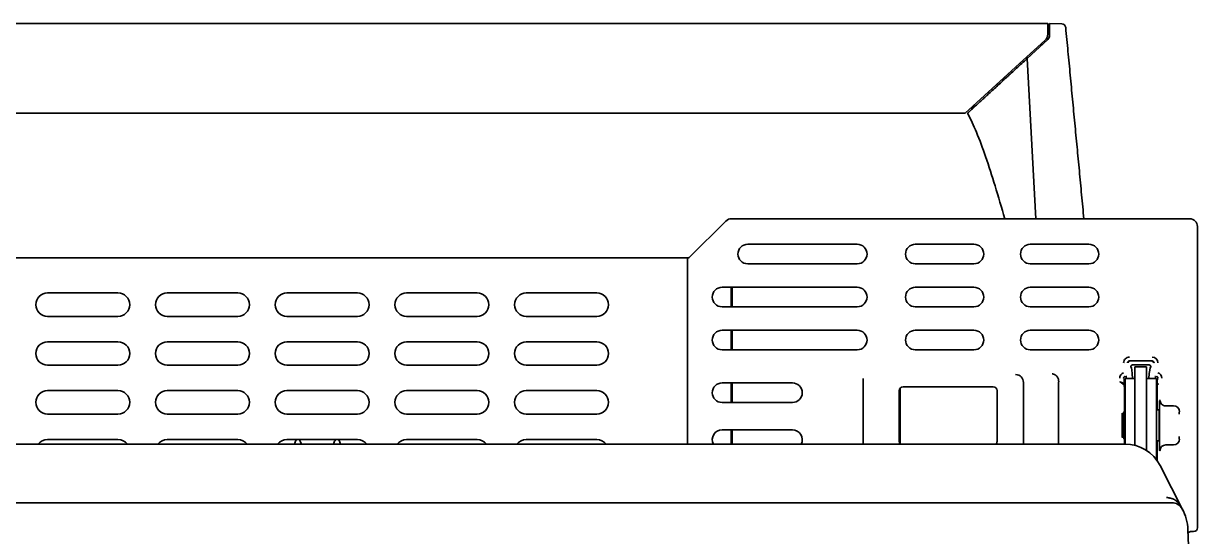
# Model space of a CAD drawing. Header units: millimetres. Extents: x -36 to 4467, y 2 to 3322.
# Drawn here: x 2793.1 to 3093.3, y 3187.6 to 3318.9 of the extents above; entities that cross this region are included whole.
import ezdxf

# ---------------------------------------------------------------- set-up
doc = ezdxf.new("R2010")
doc.units = ezdxf.units.MM
doc.layers.add('1', color=7, linetype='Continuous', true_color=0xffffff)

msp = doc.modelspace()

# ---------------------------------------------------------------- linework, layer by layer
at = {"layer": '1', "color": 7, "linetype": 'Continuous', "lineweight": 35}
for p, q in [((2531.57, 3318.94), (3054.97, 3318.94)), ((3054.97, 3318.94), (3054.97, 3316.14)), ((3054.97, 3317.74), (3055.47, 3317.74)), ((3055.47, 3318.94), (3058.54, 3318.83)), ((3055.47, 3315.95), (3055.47, 3318.94)), ((3058.54, 3318.83), (3058.61, 3318.83)), ((3049.59, 3310.33), (3054.32, 3314.66)), ((3049.69, 3309.94), (3054.99, 3314.81)), ((3054.97, 3316.24), (3055.47, 3316.24)), ((3055.47, 3315.95), (3055.47, 3315.92)), ((3053.1, 3313.54), (3053.6, 3313.54)), ((3048.72, 3309.52), (3033.89, 3295.94)), ((3048.72, 3309.52), (3049.59, 3310.33)), ((3051.97, 3268.94), (3049.69, 3309.94)), ((2552.66, 3295.94), (3033.89, 3295.94)), ((3035.42, 3297.34), (3035.99, 3297.34)), ((2974.1, 3268.94), (3091.27, 3268.94)), ((2974.1, 3268.94), (2974.12, 3268.89)), ((2972.68, 3268.35), (2963.42, 3259.08)), ((3093.27, 3189.84), (3093.27, 3266.94)), ((3093.27, 3190.94), (3093.27, 3266.94)), ((2978.27, 3262.39), (3006.27, 3262.39)), ((3021.12, 3262.39), (3036.12, 3262.39)), ((3050.52, 3262.39), (3065.52, 3262.39)), ((2623.69, 3258.94), (2962.86, 3258.94)), ((2962.86, 3258.94), (2962.86, 3256.94)), ((2962.86, 3256.94), (2962.86, 3211.24)), ((2962.87, 3258.69), (2962.87, 3255.81)), ((3006.27, 3257.39), (2978.27, 3257.39)), ((3036.12, 3257.39), (3021.12, 3257.39)), ((3065.52, 3257.39), (3050.52, 3257.39)), ((2962.87, 3255.81), (2962.87, 3211.24)), ((2971.72, 3251.39), (3006.27, 3251.39)), ((2974.01, 3246.39), (2974.01, 3251.39)), ((2974.3, 3246.39), (2974.3, 3251.39)), ((3021.12, 3251.39), (3036.12, 3251.39)), ((3050.52, 3251.39), (3065.52, 3251.39)), ((2817.27, 3249.94), (2799.27, 3249.94)), ((2847.87, 3249.94), (2829.87, 3249.94)), ((2878.47, 3249.94), (2860.47, 3249.94)), ((2909.07, 3249.94), (2891.07, 3249.94)), ((2939.67, 3249.94), (2921.67, 3249.94)), ((3006.27, 3246.39), (2971.72, 3246.39)), ((3036.12, 3246.39), (3021.12, 3246.39)), ((3065.52, 3246.39), (3050.52, 3246.39)), ((2799.27, 3243.94), (2817.27, 3243.94)), ((2829.87, 3243.94), (2847.87, 3243.94)), ((2860.47, 3243.94), (2878.47, 3243.94)), ((2891.07, 3243.94), (2909.07, 3243.94)), ((2921.67, 3243.94), (2939.67, 3243.94)), ((2971.72, 3240.39), (3006.27, 3240.39)), ((2974.01, 3235.39), (2974.01, 3240.39)), ((2974.3, 3235.39), (2974.3, 3240.39)), ((3021.12, 3240.39), (3036.12, 3240.39)), ((3050.52, 3240.39), (3065.52, 3240.39)), ((2817.27, 3237.44), (2799.27, 3237.44)), ((2847.87, 3237.44), (2829.87, 3237.44)), ((2878.47, 3237.44), (2860.47, 3237.44)), ((2909.07, 3237.44), (2891.07, 3237.44)), ((2939.67, 3237.44), (2921.67, 3237.44)), ((3006.27, 3235.39), (2971.72, 3235.39)), ((3036.12, 3235.39), (3021.12, 3235.39)), ((3065.52, 3235.39), (3050.52, 3235.39)), ((2799.27, 3231.44), (2817.27, 3231.44)), ((2829.87, 3231.44), (2847.87, 3231.44)), ((2860.47, 3231.44), (2878.47, 3231.44)), ((2891.07, 3231.44), (2909.07, 3231.44)), ((2921.67, 3231.44), (2939.67, 3231.44)), ((3081.66, 3232.54), (3075.88, 3232.54)), ((3076.72, 3231.54), (3080.82, 3231.54)), ((3077.27, 3231.04), (3077.27, 3210.92)), ((3080.27, 3231.04), (3077.27, 3231.04)), ((3080.27, 3231.04), (3080.27, 3210.92)), ((2971.72, 3226.89), (2989.72, 3226.89)), ((2974.01, 3221.89), (2974.01, 3226.89)), ((2974.3, 3221.89), (2974.3, 3226.89)), ((3007.77, 3211.24), (3007.77, 3228.07)), ((3048.77, 3211.24), (3048.77, 3227.07)), ((3057.77, 3211.24), (3057.77, 3227.07)), ((3074.77, 3228.04), (3074.77, 3211.24)), ((3077.27, 3228.04), (3074.77, 3228.04)), ((3075.22, 3228.54), (3074.98, 3228.54)), ((3082.77, 3228.04), (3080.27, 3228.04)), ((3082.56, 3228.54), (3082.32, 3228.54)), ((3082.77, 3228.04), (3082.77, 3207.25)), ((2817.27, 3224.94), (2799.27, 3224.94)), ((2847.87, 3224.94), (2829.87, 3224.94)), ((2878.47, 3224.94), (2860.47, 3224.94)), ((2909.07, 3224.94), (2891.07, 3224.94)), ((2939.67, 3224.94), (2921.67, 3224.94)), ((3017.02, 3211.94), (3017.02, 3224.94)), ((3017.27, 3225.6), (3017.27, 3211.28)), ((3018.02, 3225.94), (3041.02, 3225.94)), ((3042.02, 3224.94), (3042.02, 3211.94)), ((2989.72, 3221.89), (2971.72, 3221.89)), ((3085.1, 3221.04), (3085.16, 3221.04)), ((3085.16, 3221.04), (3087.16, 3221.04)), ((2799.27, 3218.94), (2817.27, 3218.94)), ((2829.87, 3218.94), (2847.87, 3218.94)), ((2860.47, 3218.94), (2878.47, 3218.94)), ((2891.07, 3218.94), (2909.07, 3218.94)), ((2921.67, 3218.94), (2939.67, 3218.94)), ((3074.44, 3219.04), (3074.02, 3219.04)), ((3074.77, 3219.82), (3074.44, 3219.49)), ((3074.44, 3219.49), (3074.44, 3219.06)), ((3074.44, 3219.06), (3074.44, 3212.59)), ((3083.53, 3219.99), (3082.77, 3219.99)), ((2971.72, 3214.89), (2989.72, 3214.89)), ((2974.01, 3211.24), (2974.01, 3214.89)), ((2974.3, 3211.24), (2974.3, 3214.89)), ((2817.27, 3212.44), (2799.27, 3212.44)), ((2847.87, 3212.44), (2829.87, 3212.44)), ((2878.47, 3212.44), (2860.47, 3212.44)), ((2862.66, 3212.01), (2862.38, 3211.24)), ((2864.16, 3211.24), (2863.88, 3212.01)), ((2872.66, 3212.01), (2872.38, 3211.24)), ((2874.16, 3211.24), (2873.88, 3212.01)), ((2909.07, 3212.44), (2891.07, 3212.44)), ((2939.67, 3212.44), (2921.67, 3212.44)), ((3074.02, 3213.04), (3074.44, 3213.04)), ((3074.44, 3212.59), (3074.77, 3212.26)), ((3082.77, 3212.09), (3083.53, 3212.09)), ((2511.42, 3211.24), (3074.78, 3211.24)), ((3080.27, 3210.92), (3080.27, 3209.6)), ((3085.16, 3211.04), (3085.1, 3211.04)), ((3087.16, 3211.04), (3085.16, 3211.04)), ((3083.69, 3205.78), (3089.52, 3194.34)), ((2499.49, 3196.24), (3086.71, 3196.24)), ((3090.82, 3189.32), (3091.1, 3181.24)), ((3090.85, 3188.42), (3091.13, 3188.69)), ((3092.27, 3188.84), (3091.48, 3188.84))]:
    msp.add_line(p, q, dxfattribs=at)
for centre, radius, start, end in [((3058.57, 3317.83), 1, 5.4124, 88), ((3052.97, 3316.14), 2, 312.5, 354.2602), ((3053.97, 3315.92), 1.5, 312.6146, 0), ((2978.27, 3259.89), 2.5, 90, 270), ((3006.27, 3259.89), 2.5, 270, 90), ((3021.12, 3259.89), 2.5, 90, 270), ((3036.12, 3259.89), 2.5, 270, 90), ((3050.52, 3259.89), 2.5, 90, 270), ((3065.52, 3259.89), 2.5, 270, 90), ((2971.72, 3248.89), 2.5, 90, 270), ((3006.27, 3248.89), 2.5, 270, 90), ((3021.12, 3248.89), 2.5, 90, 270), ((3036.12, 3248.89), 2.5, 270, 90), ((3050.52, 3248.89), 2.5, 90, 270), ((3065.52, 3248.89), 2.5, 270, 90), ((2799.27, 3246.94), 3, 90, 270), ((2817.27, 3246.94), 3, 270, 90), ((2829.87, 3246.94), 3, 90, 270), ((2847.87, 3246.94), 3, 270, 90), ((2860.47, 3246.94), 3, 90, 270), ((2878.47, 3246.94), 3, 270, 90), ((2891.07, 3246.94), 3, 90, 270), ((2909.07, 3246.94), 3, 270, 90), ((2921.67, 3246.94), 3, 90, 270), ((2939.67, 3246.94), 3, 270, 90), ((2971.72, 3237.89), 2.5, 90, 270), ((3006.27, 3237.89), 2.5, 270, 90), ((3021.12, 3237.89), 2.5, 90, 270), ((3036.12, 3237.89), 2.5, 270, 90), ((3050.52, 3237.89), 2.5, 90, 270), ((3065.52, 3237.89), 2.5, 270, 90), ((2799.27, 3234.44), 3, 90, 270), ((2817.27, 3234.44), 3, 270, 90), ((2829.87, 3234.44), 3, 90, 270), ((2847.87, 3234.44), 3, 270, 90), ((2860.47, 3234.44), 3, 90, 270), ((2878.47, 3234.44), 3, 270, 90), ((2891.07, 3234.44), 3, 90, 270), ((2909.07, 3234.44), 3, 270, 90), ((2921.67, 3234.44), 3, 90, 270), ((2939.67, 3234.44), 3, 270, 90), ((3075.88, 3232.04), 1.5, 89.956, 179.9654), ((3081.66, 3232.04), 1.5, 0.044, 90.0346), ((2971.72, 3224.39), 2.5, 90, 270), ((2989.72, 3224.39), 2.5, 270, 90), ((3074.88, 3228.12), 1.5, 109.49, 180.0027), ((3082.66, 3228.12), 1.5, 359.9968, 70.5105), ((2799.27, 3221.94), 3, 90, 270), ((2817.27, 3221.94), 3, 270, 90), ((2829.87, 3221.94), 3, 90, 270), ((2847.87, 3221.94), 3, 270, 90), ((2860.47, 3221.94), 3, 90, 270), ((2878.47, 3221.94), 3, 270, 90), ((2891.07, 3221.94), 3, 90, 270), ((2909.07, 3221.94), 3, 270, 90), ((2921.67, 3221.94), 3, 90, 270), ((2939.67, 3221.94), 3, 270, 90), ((2971.72, 3212.39), 2.5, 90, 207.3853), ((2989.72, 3212.39), 2.5, 332.6147, 90), ((2799.27, 3209.44), 3, 90, 143.1309), ((2817.27, 3209.44), 3, 36.8691, 90), ((2829.87, 3209.44), 3, 90, 143.1309), ((2847.87, 3209.44), 3, 36.8691, 90), ((2860.47, 3209.44), 3, 90, 143.1309), ((2863.27, 3211.79), 0.65, 20, 160), ((2873.27, 3211.79), 0.65, 20, 160), ((2878.47, 3209.44), 3, 36.8691, 90), ((2891.07, 3209.44), 3, 90, 143.1309), ((2909.07, 3209.44), 3, 36.8691, 90), ((2921.67, 3209.44), 3, 90, 143.1309), ((2939.67, 3209.44), 3, 36.8691, 90), ((3074.78, 3201.24), 10, 27, 90), ((3086.71, 3193.24), 3, 28.8432, 90), ((3078.83, 3188.9), 12, 2, 28.8432)]:
    msp.add_arc(centre, radius, start, end, dxfattribs=at)
for centre, major_axis, ratio, start_param, end_param in [((-17641.17, 3390.63), (21394.66, -78.77), 0.000794, 6.02592, 6.026015), ((3054.66, 3314.51), (1990.42, 14.28), 0.004966, 4.706636, 4.706913), ((3040.53, 3314.32), (2351.66, 5.3), 0.004113, 4.713605, 4.713837), ((3054.66, 3314.51), (1990.46, -4.34), 0.008449, 4.702956, 4.703246), ((2974.1, 3266.94), (0.77, -1.85), 0.999822, 2.748957, 3.534229), ((3091.27, 3266.94), (-1.41, -1.41), 0.999695, 2.356347, 3.926839), ((2963.06, 3259.44), (-0.5, 0), 0.999695, 1.652564, 2.356347), ((3076.22, 3216.04), (0, 15), 0.052408, 5.639652, 6.256376), ((3081.32, 3216.04), (0, 15), 0.052408, 0.027337, 0.643534), ((3046.77, 3227.03), (0, 2), 1, 4.712389, 6.283185), ((3074.13, 3226.79), (0, -0.25), 0.999962, 0.339864, 1.570823), ((3074.52, 3216.04), (0, 12), 0.008727, 5.019774, 6.283185), ((3074.52, 3216.04), (0, 10.75), 0.008727, 5.055773, 6.28311), ((3075.02, 3216.04), (0, 12.5), 0.008378, 5.999362, 6.283185), ((3082.52, 3216.04), (0, 12.5), 0.008378, 0, 0.283823), ((3083.02, 3216.04), (0, 12), 0.008727, 0, 1.235382), ((3083.02, 3216.04), (0, -10.75), 0.008727, 3.141593, 4.336165), ((3018.02, 3224.94), (-0.708, 0.708), 0.998783, 5.498396, 7.067974), ((3041.02, 3224.94), (0.708, 0.708), 0.998783, 5.498396, 7.067974), ((3083.6, 3219.04), (0, 3.5), 0.008727, 0.371174, 1.892085), ((3085.16, 3222.54), (0, 1.5), 0.999987, 1.570796, 3.141593), ((3087.16, 3219.54), (1.5, 0), 0.999911, 0, 1.570796), ((3093.25, 3221.87), (0.005, 1), 0.017455, 4.71248, 5.281455), ((3074.02, 3216.04), (0, 3.1), 0.008727, 6.02852, 9.679443), ((3083.52, 3216.04), (0, 4.1), 0.008727, 4.712389, 9.695584), ((3083.52, 3216.04), (0, 4.1), 0.008727, 6.012379, 10.995574), ((3088.6, 3219.04), (0, 0.5), 0.008727, 0.705009, 1.892085), ((3018.02, 3211.94), (-0.708, -0.708), 0.998783, 5.498396, 6.272836), ((3041.02, 3211.94), (0.708, -0.708), 0.998783, 0.010349, 0.784789), ((3074.52, 3216.04), (0, 10.75), 0.008727, 4.249543, 4.369024), ((3074.52, 3216.04), (0, 12), 0.008727, 4.300889, 4.405004), ((3083.02, 3216.04), (0, 12), 0.008727, 1.90621, 2.422904), ((3083.02, 3216.04), (0, -10.75), 0.008727, 5.088594, 5.714565), ((3083.6, 3213.04), (0, 3.5), 0.008727, 1.249508, 3.141593), ((3087.16, 3212.54), (1.5, 0), 0.999911, 4.712389, 6.283185), ((3088.6, 3213.04), (0, 0.5), 0.008727, 1.249508, 3.141593), ((3085.16, 3209.54), (0, 1.5), 0.999987, 0, 1.570796), ((3091.48, 3188.34), (0.191, -0.462), 0.999822, 2.748957, 3.534229), ((3092.27, 3189.84), (0.707, -0.707), 0.999695, 5.497939, 7.068431)]:
    msp.add_ellipse(centre, major_axis=major_axis, ratio=ratio, start_param=start_param, end_param=end_param, dxfattribs=at)
for points, degree in [([(3064.22, 3268.94), (3059.57, 3317.92)], 1), ([(3054.96, 3315.94), (3054.97, 3316), (3054.97, 3316.07), (3054.97, 3316.14)], 3), ([(3075.88, 3232.54), (3075.87, 3232.54), (3075.84, 3232.54), (3075.81, 3232.53), (3075.77, 3232.52), (3075.73, 3232.51), (3075.69, 3232.5), (3075.66, 3232.48), (3075.62, 3232.47), (3075.59, 3232.44), (3075.56, 3232.42), (3075.53, 3232.39), (3075.5, 3232.36), (3075.48, 3232.33), (3075.46, 3232.3), (3075.44, 3232.27), (3075.42, 3232.23), (3075.41, 3232.19), (3075.39, 3232.16), (3075.39, 3232.12), (3075.38, 3232.08), (3075.38, 3232.05), (3075.38, 3232.04)], 3), ([(3075.69, 3232.5), (3075.78, 3232.54), (3075.88, 3232.55)], 2), ([(3081.66, 3232.55), (3081.76, 3232.54), (3081.85, 3232.5)], 2), ([(3082.16, 3232.04), (3082.16, 3232.05), (3082.16, 3232.08), (3082.16, 3232.12), (3082.15, 3232.15), (3082.14, 3232.19), (3082.13, 3232.23), (3082.11, 3232.26), (3082.09, 3232.3), (3082.07, 3232.33), (3082.04, 3232.36), (3082.02, 3232.39), (3081.99, 3232.42), (3081.96, 3232.44), (3081.93, 3232.46), (3081.89, 3232.48), (3081.86, 3232.5), (3081.82, 3232.51), (3081.78, 3232.52), (3081.74, 3232.53), (3081.7, 3232.54), (3081.67, 3232.54), (3081.66, 3232.54)], 3), ([(3074.72, 3228.6), (3074.7, 3228.59), (3074.68, 3228.58), (3074.65, 3228.56), (3074.61, 3228.55), (3074.58, 3228.52), (3074.55, 3228.5), (3074.52, 3228.47), (3074.5, 3228.44), (3074.47, 3228.41), (3074.45, 3228.38), (3074.44, 3228.35), (3074.42, 3228.31), (3074.41, 3228.28), (3074.4, 3228.24), (3074.39, 3228.2), (3074.38, 3228.16), (3074.38, 3228.14), (3074.38, 3228.12)], 3), ([(3083.16, 3228.12), (3083.16, 3228.14), (3083.16, 3228.16), (3083.16, 3228.2), (3083.15, 3228.24), (3083.14, 3228.28), (3083.13, 3228.31), (3083.11, 3228.35), (3083.09, 3228.38), (3083.07, 3228.41), (3083.05, 3228.44), (3083.02, 3228.47), (3083, 3228.5), (3082.97, 3228.52), (3082.93, 3228.54), (3082.9, 3228.56), (3082.87, 3228.58), (3082.84, 3228.59), (3082.83, 3228.6)], 3)]:
    msp.add_open_spline(points, degree=degree, dxfattribs=at)
for points, knots in [([(3034.47, 3295.94), (3034.47, 3295.94), (3034.49, 3295.95), (3034.56, 3296.02), (3034.64, 3296.09), (3034.72, 3296.16), (3034.76, 3296.2), (3034.8, 3296.24), (3034.83, 3296.27), (3034.85, 3296.28), (3034.93, 3296.36), (3035, 3296.42), (3035.16, 3296.57), (3035.25, 3296.65), (3035.52, 3296.91), (3035.74, 3297.1), (3036, 3297.35), (3036.03, 3297.37), (3036.09, 3297.43), (3036.13, 3297.46), (3036.22, 3297.54), (3036.28, 3297.6), (3036.48, 3297.78), (3036.61, 3297.9), (3037.03, 3298.29), (3037.32, 3298.56), (3037.94, 3299.13), (3038.27, 3299.43), (3038.78, 3299.9), (3038.96, 3300.06), (3039.18, 3300.27), (3039.22, 3300.31), (3039.31, 3300.39), (3039.45, 3300.51), (3039.58, 3300.64), (3040.04, 3301.06), (3040.41, 3301.4), (3041.18, 3302.11), (3041.57, 3302.46), (3042.36, 3303.19), (3042.76, 3303.57), (3043.58, 3304.32), (3044, 3304.71), (3044.53, 3305.19), (3044.64, 3305.29), (3044.85, 3305.49), (3044.96, 3305.59), (3045.28, 3305.88), (3045.5, 3306.08), (3046.15, 3306.68), (3046.58, 3307.08), (3047.46, 3307.89), (3047.9, 3308.29), (3048.79, 3309.11), (3049.24, 3309.52), (3049.69, 3309.94)], [0, 0, 0, 0, 0.030796, 0.06206, 0.093325, 0.093325, 0.108957, 0.116773, 0.116773, 0.12459, 0.12459, 0.155854, 0.155854, 0.187119, 0.187119, 0.249648, 0.249648, 0.257464, 0.257464, 0.265281, 0.265281, 0.280913, 0.280913, 0.312178, 0.312178, 0.374707, 0.374707, 0.437236, 0.437236, 0.468501, 0.468501, 0.476317, 0.476317, 0.484133, 0.499766, 0.499766, 0.562295, 0.562295, 0.624824, 0.624824, 0.687353, 0.687353, 0.749883, 0.749883, 0.765515, 0.765515, 0.781147, 0.781147, 0.812412, 0.812412, 0.874941, 0.874941, 0.937471, 0.937471, 1, 1, 1, 1]), ([(3034.47, 3295.94), (3035.29, 3294.36), (3037.01, 3290.74), (3039.25, 3284.51), (3041.63, 3277.1), (3043.19, 3271.77), (3043.97, 3268.94)], [0, 0, 0, 0, 0.185538, 0.419052, 0.692702, 1, 1, 1, 1]), ([(2962.87, 3258.69), (2962.87, 3258.71), (2962.87, 3258.72), (2962.88, 3258.74), (2962.88, 3258.75), (2962.88, 3258.77), (2962.89, 3258.77), (2962.9, 3258.8), (2962.9, 3258.81), (2962.91, 3258.83), (2962.92, 3258.84), (2962.93, 3258.85), (2962.93, 3258.85), (2962.95, 3258.87), (2962.96, 3258.88), (2962.99, 3258.9), (2963, 3258.91), (2963.03, 3258.92), (2963.04, 3258.93), (2963.06, 3258.93), (2963.07, 3258.94), (2963.09, 3258.94), (2963.09, 3258.94), (2963.1, 3258.94)], [0, 0, 0, 0, 0.125, 0.125, 0.1875, 0.1875, 0.25, 0.25, 0.375, 0.375, 0.4375, 0.4375, 0.5, 0.5, 0.625, 0.625, 0.75, 0.75, 0.875, 0.875, 0.9375, 0.9375, 1, 1, 1, 1]), ([(3075.54, 3232.04), (3075.54, 3232.06), (3075.54, 3232.09), (3075.55, 3232.14), (3075.57, 3232.19), (3075.58, 3232.24), (3075.61, 3232.29), (3075.64, 3232.33), (3075.67, 3232.37), (3075.71, 3232.41), (3075.75, 3232.44), (3075.79, 3232.47), (3075.84, 3232.5), (3075.89, 3232.51), (3075.94, 3232.53), (3075.99, 3232.54), (3076.02, 3232.54), (3076.04, 3232.54), (3076.04, 3232.54), (3076.04, 3232.54)], [0, 0, 0, 0, 0.066581, 0.133162, 0.199743, 0.266325, 0.332906, 0.399487, 0.466068, 0.532649, 0.59923, 0.665812, 0.732393, 0.798974, 0.865555, 0.932136, 0.998717, 0.998717, 1, 1, 1, 1]), ([(3076.22, 3231.04), (3076.22, 3231.04), (3076.22, 3231.05), (3076.22, 3231.05), (3076.22, 3231.06), (3076.22, 3231.07), (3076.23, 3231.1), (3076.23, 3231.14), (3076.24, 3231.17), (3076.25, 3231.19), (3076.25, 3231.2), (3076.25, 3231.21), (3076.26, 3231.22), (3076.27, 3231.26), (3076.29, 3231.29), (3076.32, 3231.33), (3076.33, 3231.34), (3076.34, 3231.36), (3076.35, 3231.37), (3076.36, 3231.38), (3076.36, 3231.39), (3076.39, 3231.41), (3076.42, 3231.43), (3076.46, 3231.46), (3076.47, 3231.47), (3076.5, 3231.49), (3076.52, 3231.49), (3076.56, 3231.51), (3076.59, 3231.52), (3076.64, 3231.53), (3076.66, 3231.53), (3076.69, 3231.54), (3076.71, 3231.54), (3076.72, 3231.54)], [0, 0, 0, 0, 0.015625, 0.015625, 0.03125, 0.03125, 0.0625, 0.125, 0.1875, 0.1875, 0.21875, 0.21875, 0.25, 0.25, 0.375, 0.375, 0.4375, 0.4375, 0.46875, 0.46875, 0.5, 0.5, 0.625, 0.625, 0.6875, 0.6875, 0.75, 0.75, 0.875, 0.875, 0.9375, 0.9375, 1, 1, 1, 1]), ([(3081.32, 3231.04), (3081.32, 3231.04), (3081.32, 3231.05), (3081.32, 3231.05), (3081.32, 3231.06), (3081.32, 3231.07), (3081.32, 3231.1), (3081.31, 3231.14), (3081.31, 3231.17), (3081.3, 3231.19), (3081.3, 3231.2), (3081.29, 3231.21), (3081.29, 3231.22), (3081.27, 3231.26), (3081.26, 3231.29), (3081.23, 3231.33), (3081.22, 3231.34), (3081.2, 3231.36), (3081.2, 3231.37), (3081.19, 3231.38), (3081.18, 3231.39), (3081.15, 3231.41), (3081.13, 3231.43), (3081.09, 3231.46), (3081.07, 3231.47), (3081.04, 3231.49), (3081.03, 3231.49), (3080.98, 3231.51), (3080.95, 3231.52), (3080.9, 3231.53), (3080.89, 3231.53), (3080.86, 3231.54), (3080.84, 3231.54), (3080.82, 3231.54)], [0, 0, 0, 0, 0.015625, 0.015625, 0.03125, 0.03125, 0.0625, 0.125, 0.1875, 0.1875, 0.21875, 0.21875, 0.25, 0.25, 0.375, 0.375, 0.4375, 0.4375, 0.46875, 0.46875, 0.5, 0.5, 0.625, 0.625, 0.6875, 0.6875, 0.75, 0.75, 0.875, 0.875, 0.9375, 0.9375, 1, 1, 1, 1]), ([(3082, 3232.04), (3082, 3232.06), (3082, 3232.09), (3081.99, 3232.14), (3081.98, 3232.19), (3081.96, 3232.24), (3081.94, 3232.29), (3081.91, 3232.33), (3081.88, 3232.37), (3081.84, 3232.41), (3081.8, 3232.44), (3081.75, 3232.47), (3081.71, 3232.5), (3081.66, 3232.51), (3081.61, 3232.53), (3081.56, 3232.54), (3081.52, 3232.54), (3081.51, 3232.54), (3081.5, 3232.54), (3081.5, 3232.54)], [0, 0, 0, 0, 0.066581, 0.133162, 0.199743, 0.266325, 0.332906, 0.399487, 0.466068, 0.532649, 0.59923, 0.665812, 0.732393, 0.798974, 0.865555, 0.932136, 0.998717, 0.998717, 1, 1, 1, 1]), ([(3057.77, 3227.07), (3057.77, 3227.07), (3057.77, 3227.08), (3057.77, 3227.08), (3057.77, 3227.09), (3057.77, 3227.1), (3057.77, 3227.1), (3057.77, 3227.11), (3057.77, 3227.11), (3057.77, 3227.12), (3057.77, 3227.12), (3057.77, 3227.14), (3057.77, 3227.14), (3057.77, 3227.16), (3057.77, 3227.17), (3057.78, 3227.18), (3057.78, 3227.19), (3057.78, 3227.22), (3057.78, 3227.24), (3057.78, 3227.27), (3057.78, 3227.29), (3057.78, 3227.34), (3057.78, 3227.37), (3057.77, 3227.43), (3057.77, 3227.46), (3057.76, 3227.56), (3057.75, 3227.62), (3057.74, 3227.71), (3057.73, 3227.74), (3057.72, 3227.8), (3057.71, 3227.83), (3057.67, 3227.98), (3057.63, 3228.09), (3057.52, 3228.31), (3057.46, 3228.41), (3057.32, 3228.61), (3057.23, 3228.7), (3057.1, 3228.82), (3057.05, 3228.86), (3056.97, 3228.92), (3056.95, 3228.93), (3056.89, 3228.97), (3056.87, 3228.98), (3056.73, 3229.06), (3056.61, 3229.12), (3056.42, 3229.17), (3056.35, 3229.19), (3056.25, 3229.2), (3056.2, 3229.21), (3056.14, 3229.22), (3056.12, 3229.22), (3056.1, 3229.22), (3056.09, 3229.22), (3056.08, 3229.22)], [0, 0, 0, 0, 0.001953, 0.001953, 0.003906, 0.003906, 0.005859, 0.005859, 0.007812, 0.007812, 0.011719, 0.011719, 0.015625, 0.015625, 0.023437, 0.023437, 0.03125, 0.03125, 0.046875, 0.046875, 0.0625, 0.0625, 0.09375, 0.09375, 0.125, 0.125, 0.1875, 0.1875, 0.21875, 0.21875, 0.25, 0.25, 0.375, 0.375, 0.5, 0.5, 0.625, 0.625, 0.6875, 0.6875, 0.71875, 0.71875, 0.75, 0.75, 0.875, 0.875, 0.9375, 0.9375, 0.96875, 0.984375, 0.992187, 0.992187, 1, 1, 1, 1]), ([(3074.38, 3226.79), (3074.38, 3226.79), (3074.38, 3226.79), (3074.37, 3226.8), (3074.35, 3226.8), (3074.33, 3226.82), (3074.3, 3226.83), (3074.26, 3226.85), (3074.21, 3226.87), (3074.16, 3226.9), (3074.1, 3226.92), (3074.04, 3226.95), (3073.97, 3226.98), (3073.9, 3227.01), (3073.82, 3227.04), (3073.74, 3227.07), (3073.65, 3227.1), (3073.57, 3227.14), (3073.48, 3227.17), (3073.41, 3227.19), (3073.38, 3227.2)], [0, 0, 0, 0, 0.0567, 0.112188, 0.167677, 0.223165, 0.278653, 0.334141, 0.38963, 0.445118, 0.500606, 0.556094, 0.611582, 0.667071, 0.722559, 0.778047, 0.833535, 0.889024, 0.944512, 1, 1, 1, 1]), ([(3073.38, 3227.2), (3073.41, 3227.18), (3073.47, 3227.15), (3073.55, 3227.1), (3073.63, 3227.05), (3073.7, 3227), (3073.77, 3226.95), (3073.84, 3226.9), (3073.9, 3226.86), (3073.96, 3226.81), (3074.01, 3226.77), (3074.05, 3226.72), (3074.09, 3226.69), (3074.13, 3226.65), (3074.16, 3226.62), (3074.18, 3226.6), (3074.2, 3226.58), (3074.21, 3226.56), (3074.21, 3226.55), (3074.22, 3226.55), (3074.22, 3226.55)], [0, 0, 0, 0, 0.05555, 0.111106, 0.166662, 0.222218, 0.277774, 0.333329, 0.388885, 0.444441, 0.499997, 0.555553, 0.611109, 0.666665, 0.722221, 0.777776, 0.833332, 0.888888, 0.944444, 1, 1, 1, 1]), ([(3083.16, 3226.79), (3083.16, 3226.76), (3083.17, 3226.74), (3083.18, 3226.69), (3083.19, 3226.66), (3083.22, 3226.62), (3083.24, 3226.6), (3083.28, 3226.57), (3083.3, 3226.56), (3083.33, 3226.55)], [0, 0, 0, 0, 0.25, 0.25, 0.5, 0.5, 0.75, 0.75, 1, 1, 1, 1]), ([(3085.32, 3197.6), (3085.35, 3197.59), (3085.39, 3197.59), (3085.46, 3197.57), (3085.5, 3197.57), (3085.61, 3197.55), (3085.69, 3197.54), (3085.91, 3197.5), (3086.06, 3197.47), (3086.28, 3197.42), (3086.36, 3197.4), (3086.51, 3197.36), (3086.66, 3197.32), (3086.81, 3197.27), (3086.96, 3197.21), (3087.03, 3197.18), (3087.11, 3197.15)], [0, 0, 0, 0, 0.0625, 0.0625, 0.125, 0.125, 0.25, 0.25, 0.5, 0.5, 0.625, 0.625, 0.75, 0.875, 0.875, 1, 1, 1, 1]), ([(3087.11, 3197.15), (3087.16, 3197.12), (3087.22, 3197.1), (3087.33, 3197.05), (3087.38, 3197.02), (3087.48, 3196.97), (3087.54, 3196.94), (3087.64, 3196.88), (3087.68, 3196.85), (3087.83, 3196.75), (3087.92, 3196.68), (3088.03, 3196.57), (3088.05, 3196.55), (3088.1, 3196.51), (3088.16, 3196.44), (3088.22, 3196.36), (3088.26, 3196.31)], [0, 0, 0, 0, 0.125, 0.125, 0.25, 0.25, 0.375, 0.375, 0.5, 0.5, 0.75, 0.75, 0.8125, 0.8125, 0.875, 1, 1, 1, 1]), ([(3088.26, 3196.31), (3088.32, 3196.24), (3088.36, 3196.18), (3088.43, 3196.09), (3088.46, 3196.06), (3088.5, 3196), (3088.53, 3195.97), (3088.59, 3195.88), (3088.63, 3195.82), (3088.69, 3195.73), (3088.71, 3195.71), (3088.75, 3195.65), (3088.76, 3195.62), (3088.85, 3195.49), (3088.91, 3195.4), (3089, 3195.27), (3089.02, 3195.23), (3089.06, 3195.17), (3089.07, 3195.15), (3089.09, 3195.12), (3089.09, 3195.11), (3089.1, 3195.1), (3089.11, 3195.09), (3089.15, 3195.01), (3089.19, 3194.95), (3089.25, 3194.85), (3089.27, 3194.81), (3089.29, 3194.77), (3089.3, 3194.76), (3089.3, 3194.75), (3089.31, 3194.74), (3089.31, 3194.74), (3089.31, 3194.74), (3089.31, 3194.74)], [0, 0, 0, 0, 0.076898, 0.076898, 0.115347, 0.115347, 0.153796, 0.153796, 0.230694, 0.230694, 0.269143, 0.269143, 0.307592, 0.307592, 0.461388, 0.461388, 0.538286, 0.538286, 0.576735, 0.576735, 0.595959, 0.595959, 0.615183, 0.615183, 0.768979, 0.768979, 0.922775, 0.922775, 0.961224, 0.961224, 0.999673, 0.999673, 1, 1, 1, 1]), ([(3089.17, 3194.96), (3089.2, 3194.91), (3089.24, 3194.86), (3089.28, 3194.79), (3089.3, 3194.76), (3089.31, 3194.75), (3089.31, 3194.73), (3089.32, 3194.72), (3089.32, 3194.72), (3089.31, 3194.74)], [0, 0, 0, 0, 0.160634, 0.224791, 0.267139, 0.312721, 0.385588, 0.54213, 1, 1, 1, 1])]:
    msp.add_open_spline(points, degree=3, knots=knots, dxfattribs=at)
msp.add_rational_spline([(3074.22, 3226.55), (3074.32, 3226.59), (3074.38, 3226.68), (3074.38, 3226.79)], [1.10100224287, 0.96633258571, 0.96633258571, 1.10100224287], degree=3, dxfattribs=at)

doc.saveas('drawing.dxf')
